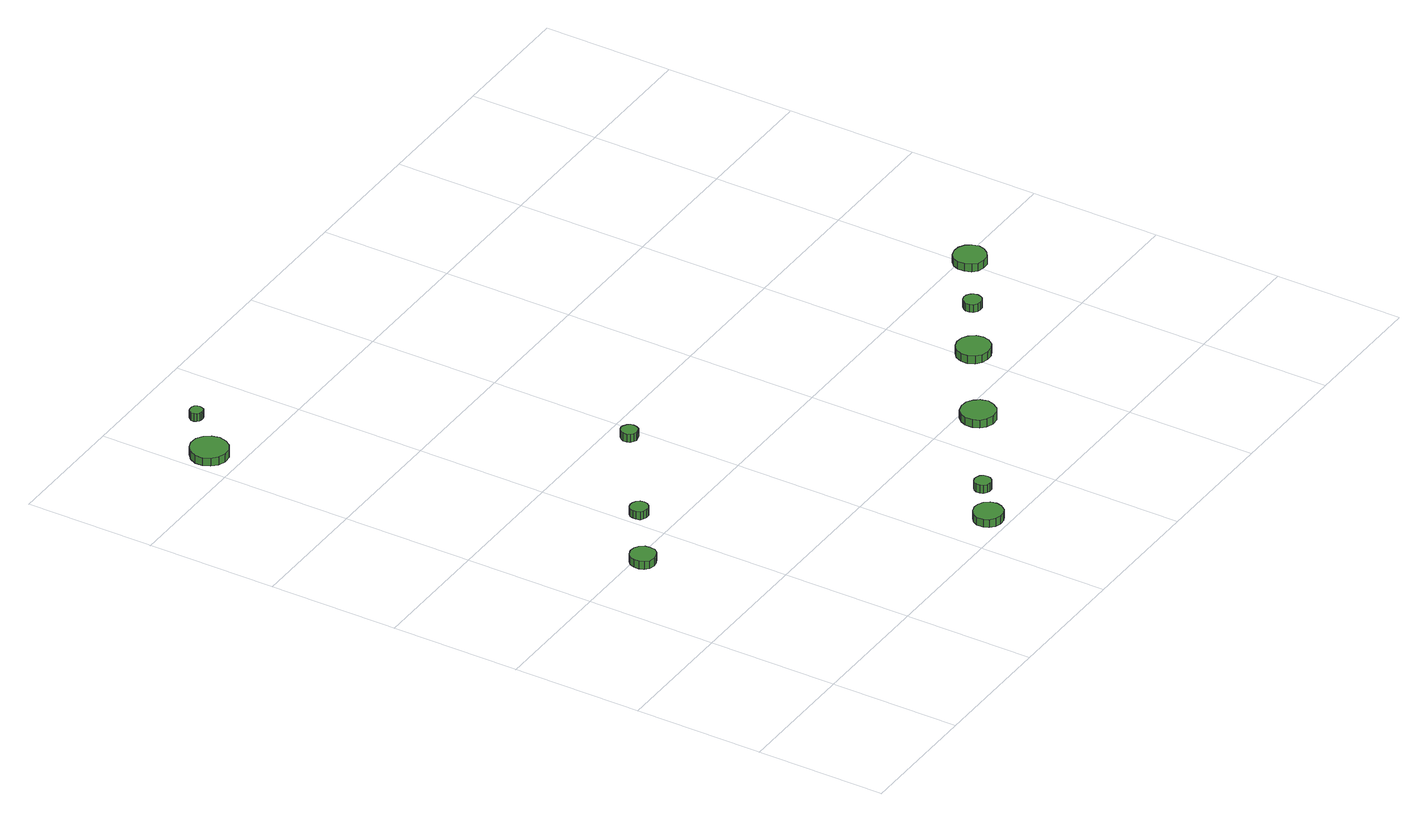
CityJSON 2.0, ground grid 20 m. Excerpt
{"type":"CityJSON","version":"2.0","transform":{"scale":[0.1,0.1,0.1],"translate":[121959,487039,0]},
"CityObjects":{
"tree1":{"type":"SolitaryVegetationObject","attributes":{"function":"something"},"geometry":[{"type":"MultiSurface","lod":"1","boundaries":[[[0,1,2,3,4,5,6,7,8,9,10,11,12,13,14]],[[15,16,17,18,19,20,21,22,23,24,25,26,27,28,29]],[[0,29,28,1]],[[1,28,27,2]],[[2,27,26,3]],[[3,26,25,4]],[[4,25,24,5]],[[5,24,23,6]],[[6,23,22,7]],[[7,22,21,8]],[[8,21,20,9]],[[9,20,19,10]],[[10,19,18,11]],[[11,18,17,12]],[[12,17,16,13]],[[13,16,15,14]],[[14,15,29,0]]]}]},
"tree2":{"type":"SolitaryVegetationObject","attributes":{"function":"something"},"geometry":[{"type":"MultiSurface","lod":"1","boundaries":[[[30,31,32,33,34,35,36,37,38,39,40,41,42,43,44]],[[45,46,47,48,49,50,51,52,53,54,55,56,57,58,59]],[[30,59,58,31]],[[31,58,57,32]],[[32,57,56,33]],[[33,56,55,34]],[[34,55,54,35]],[[35,54,53,36]],[[36,53,52,37]],[[37,52,51,38]],[[38,51,50,39]],[[39,50,49,40]],[[40,49,48,41]],[[41,48,47,42]],[[42,47,46,43]],[[43,46,45,44]],[[44,45,59,30]]]}]},
"tree3":{"type":"SolitaryVegetationObject","attributes":{"function":"something"},"geometry":[{"type":"MultiSurface","lod":"1","boundaries":[[[60,61,62,63,64,65,66,67,68,69,70,71,72,73,74]],[[75,76,77,78,79,80,81,82,83,84,85,86,87,88,89]],[[60,89,88,61]],[[61,88,87,62]],[[62,87,86,63]],[[63,86,85,64]],[[64,85,84,65]],[[65,84,83,66]],[[66,83,82,67]],[[67,82,81,68]],[[68,81,80,69]],[[69,80,79,70]],[[70,79,78,71]],[[71,78,77,72]],[[72,77,76,73]],[[73,76,75,74]],[[74,75,89,60]]]}]},
"tree4":{"type":"SolitaryVegetationObject","attributes":{"function":"something"},"geometry":[{"type":"MultiSurface","lod":"1","boundaries":[[[90,91,92,93,94,95,96,97,98,99,100,101,102,103,104]],[[105,106,107,108,109,110,111,112,113,114,115,116,117,118,119]],[[90,119,118,91]],[[91,118,117,92]],[[92,117,116,93]],[[93,116,115,94]],[[94,115,114,95]],[[95,114,113,96]],[[96,113,112,97]],[[97,112,111,98]],[[98,111,110,99]],[[99,110,109,100]],[[100,109,108,101]],[[101,108,107,102]],[[102,107,106,103]],[[103,106,105,104]],[[104,105,119,90]]]}]},
"tree5":{"type":"SolitaryVegetationObject","attributes":{"function":"something"},"geometry":[{"type":"MultiSurface","lod":"1","boundaries":[[[120,121,122,123,124,125,126,127,128,129,130,131,132,133,134]],[[135,136,137,138,139,140,141,142,143,144,145,146,147,148,149]],[[120,149,148,121]],[[121,148,147,122]],[[122,147,146,123]],[[123,146,145,124]],[[124,145,144,125]],[[125,144,143,126]],[[126,143,142,127]],[[127,142,141,128]],[[128,141,140,129]],[[129,140,139,130]],[[130,139,138,131]],[[131,138,137,132]],[[132,137,136,133]],[[133,136,135,134]],[[134,135,149,120]]]}]},
"tree6":{"type":"SolitaryVegetationObject","attributes":{"function":"something"},"geometry":[{"type":"MultiSurface","lod":"1","boundaries":[[[150,151,152,153,154,155,156,157,158,159,160,161,162,163,164]],[[165,166,167,168,169,170,171,172,173,174,175,176,177,178,179]],[[150,179,178,151]],[[151,178,177,152]],[[152,177,176,153]],[[153,176,175,154]],[[154,175,174,155]],[[155,174,173,156]],[[156,173,172,157]],[[157,172,171,158]],[[158,171,170,159]],[[159,170,169,160]],[[160,169,168,161]],[[161,168,167,162]],[[162,167,166,163]],[[163,166,165,164]],[[164,165,179,150]]]}]},
"tree7":{"type":"SolitaryVegetationObject","attributes":{"function":"something"},"geometry":[{"type":"MultiSurface","lod":"1","boundaries":[[[180,181,182,183,184,185,186,187,188,189,190,191,192,193,194]],[[195,196,197,198,199,200,201,202,203,204,205,206,207,208,209]],[[180,209,208,181]],[[181,208,207,182]],[[182,207,206,183]],[[183,206,205,184]],[[184,205,204,185]],[[185,204,203,186]],[[186,203,202,187]],[[187,202,201,188]],[[188,201,200,189]],[[189,200,199,190]],[[190,199,198,191]],[[191,198,197,192]],[[192,197,196,193]],[[193,196,195,194]],[[194,195,209,180]]]}]},
"tree8":{"type":"SolitaryVegetationObject","attributes":{"function":"something"},"geometry":[{"type":"MultiSurface","lod":"1","boundaries":[[[210,211,212,213,214,215,216,217,218,219,220,221,222,223,224]],[[225,226,227,228,229,230,231,232,233,234,235,236,237,238,239]],[[210,239,238,211]],[[211,238,237,212]],[[212,237,236,213]],[[213,236,235,214]],[[214,235,234,215]],[[215,234,233,216]],[[216,233,232,217]],[[217,232,231,218]],[[218,231,230,219]],[[219,230,229,220]],[[220,229,228,221]],[[221,228,227,222]],[[222,227,226,223]],[[223,226,225,224]],[[224,225,239,210]]]}]},
"tree9":{"type":"SolitaryVegetationObject","attributes":{"function":"something"},"geometry":[{"type":"MultiSurface","lod":"1","boundaries":[[[240,241,242,243,244,245,246,247,248,249,250,251,252,253,254]],[[255,256,257,258,259,260,261,262,263,264,265,266,267,268,269]],[[240,269,268,241]],[[241,268,267,242]],[[242,267,266,243]],[[243,266,265,244]],[[244,265,264,245]],[[245,264,263,246]],[[246,263,262,247]],[[247,262,261,248]],[[248,261,260,249]],[[249,260,259,250]],[[250,259,258,251]],[[251,258,257,252]],[[252,257,256,253]],[[253,256,255,254]],[[254,255,269,240]]]}]},
"tree10":{"type":"SolitaryVegetationObject","attributes":{"function":"something"},"geometry":[{"type":"MultiSurface","lod":"1","boundaries":[[[270,271,272,273,274,275,276,277,278,279,280,281,282,283,284]],[[285,286,287,288,289,290,291,292,293,294,295,296,297,298,299]],[[270,299,298,271]],[[271,298,297,272]],[[272,297,296,273]],[[273,296,295,274]],[[274,295,294,275]],[[275,294,293,276]],[[276,293,292,277]],[[277,292,291,278]],[[278,291,290,279]],[[279,290,289,280]],[[280,289,288,281]],[[281,288,287,282]],[[282,287,286,283]],[[283,286,285,284]],[[284,285,299,270]]]}]},
"tree11":{"type":"SolitaryVegetationObject","attributes":{"function":"something"},"geometry":[{"type":"MultiSurface","lod":"1","boundaries":[[[300,301,302,303,304,305,306,307,308,309,310,311,312,313,314]],[[315,316,317,318,319,320,321,322,323,324,325,326,327,328,329]],[[300,329,328,301]],[[301,328,327,302]],[[302,327,326,303]],[[303,326,325,304]],[[304,325,324,305]],[[305,324,323,306]],[[306,323,322,307]],[[307,322,321,308]],[[308,321,320,309]],[[309,320,319,310]],[[310,319,318,311]],[[311,318,317,312]],[[312,317,316,313]],[[313,316,315,314]],[[314,315,329,300]]]}]}
},
"vertices":[
[142,387,16],[141,395,16],[136,402,16],[129,406,16],[121,407,16],[113,404,16],[107,399,16],[104,391,16],[104,383,16],[107,376,16],[113,370,16],[121,368,16],[129,369,16],[136,373,16],[141,379,16],[141,379,3],[136,373,3],[129,369,3],[121,368,3],[113,370,3],[107,376,3],[104,383,3],[104,391,3],[107,399,3],[113,404,3],[121,407,3],[129,406,3],[136,402,3],[141,395,3],[142,387,3],
[66,1048,15],[63,1059,15],[56,1069,15],[46,1075,15],[34,1076,15],[23,1072,15],[14,1064,15],[9,1053,15],[9,1042,15],[14,1031,15],[23,1023,15],[34,1019,15],[46,1020,15],[56,1026,15],[63,1036,15],[63,1036,2],[56,1026,2],[46,1020,2],[34,1019,2],[23,1023,2],[14,1031,2],[9,1042,2],[9,1053,2],[14,1064,2],[23,1072,2],[34,1076,2],[46,1075,2],[56,1069,2],[63,1059,2],[66,1048,2],
[238,455,14],[237,461,14],[233,466,14],[228,468,14],[223,469,14],[217,467,14],[213,463,14],[211,458,14],[211,453,14],[213,447,14],[217,444,14],[223,442,14],[228,442,14],[233,445,14],[237,450,14],[237,450,1],[233,445,1],[228,442,1],[223,442,1],[217,444,1],[213,447,1],[211,453,1],[211,458,1],[213,463,1],[217,467,1],[223,469,1],[228,468,1],[233,466,1],[237,461,1],[238,455,1],
[118,1112,15],[117,1116,15],[115,1119,15],[111,1121,15],[107,1121,15],[103,1120,15],[100,1117,15],[98,1114,15],[98,1110,15],[100,1106,15],[103,1103,15],[107,1102,15],[111,1102,15],[115,1104,15],[117,1108,15],[117,1108,2],[115,1104,2],[111,1102,2],[107,1102,2],[103,1103,2],[100,1106,2],[98,1110,2],[98,1114,2],[100,1117,2],[103,1120,2],[107,1121,2],[111,1121,2],[115,1119,2],[117,1116,2],[118,1112,2],
[492,31,14],[490,40,14],[484,48,14],[476,52,14],[467,53,14],[458,50,14],[451,44,14],[447,36,14],[447,26,14],[451,18,14],[458,12,14],[467,9,14],[476,10,14],[484,14,14],[490,22,14],[490,22,1],[484,14,1],[476,10,1],[467,9,1],[458,12,1],[451,18,1],[447,26,1],[447,36,1],[451,44,1],[458,50,1],[467,53,1],[476,52,1],[484,48,1],[490,40,1],[492,31,1],
[394,567,15],[393,572,15],[390,576,15],[385,579,15],[380,580,15],[375,578,15],[371,574,15],[369,569,15],[369,564,15],[371,559,15],[375,556,15],[380,554,15],[385,555,15],[390,557,15],[393,562,15],[393,562,2],[390,557,2],[385,555,2],[380,554,2],[375,556,2],[371,559,2],[369,564,2],[369,569,2],[371,574,2],[375,578,2],[380,580,2],[385,579,2],[390,576,2],[393,572,2],[394,567,2],
[543,77,14],[542,83,14],[539,87,14],[534,89,14],[529,90,14],[524,88,14],[520,85,14],[518,80,14],[518,75,14],[520,70,14],[524,66,14],[529,65,14],[534,65,14],[539,68,14],[542,72,14],[542,72,1],[539,68,1],[534,65,1],[529,65,1],[524,66,1],[520,70,1],[518,75,1],[518,80,1],[520,85,1],[524,88,1],[529,90,1],[534,89,1],[539,87,1],[542,83,1],[543,77,1],
[703,173,16],[700,184,16],[694,192,16],[685,198,16],[674,199,16],[663,196,16],[655,188,16],[651,179,16],[651,168,16],[655,158,16],[663,151,16],[674,147,16],[685,148,16],[694,154,16],[700,163,16],[700,163,3],[694,154,3],[685,148,3],[674,147,3],[663,151,3],[655,158,3],[651,168,3],[651,179,3],[655,188,3],[663,196,3],[674,199,3],[685,198,3],[694,192,3],[700,184,3],[703,173,3],
[838,263,15],[836,274,15],[829,283,15],[820,288,15],[809,289,15],[799,286,15],[791,279,15],[786,269,15],[786,258,15],[791,248,15],[799,241,15],[809,238,15],[820,239,15],[829,244,15],[836,253,15],[836,253,2],[829,244,2],[820,239,2],[809,238,2],[799,241,2],[791,248,2],[786,258,2],[786,269,2],[791,279,2],[799,286,2],[809,289,2],[820,288,2],[829,283,2],[836,274,2],[838,263,2],
[926,326,14],[925,332,14],[922,336,14],[917,339,14],[911,340,14],[906,338,14],[901,334,14],[899,329,14],[899,323,14],[901,318,14],[906,314,14],[911,313,14],[917,313,14],[922,316,14],[925,321,14],[925,321,1],[922,316,1],[917,313,1],[911,313,1],[906,314,1],[901,318,1],[899,323,1],[899,329,1],[901,334,1],[906,338,1],[911,340,1],[917,339,1],[922,336,1],[925,332,1],[926,326,1],
[1032,388,14],[1029,398,14],[1023,406,14],[1014,411,14],[1004,412,14],[994,409,14],[987,402,14],[983,393,14],[983,383,14],[987,373,14],[994,366,14],[1004,363,14],[1014,364,14],[1023,370,14],[1029,378,14],[1029,378,1],[1023,370,1],[1014,364,1],[1004,363,1],[994,366,1],[987,373,1],[983,383,1],[983,393,1],[987,402,1],[994,409,1],[1004,412,1],[1014,411,1],[1023,406,1],[1029,398,1],[1032,388,1]
]}
